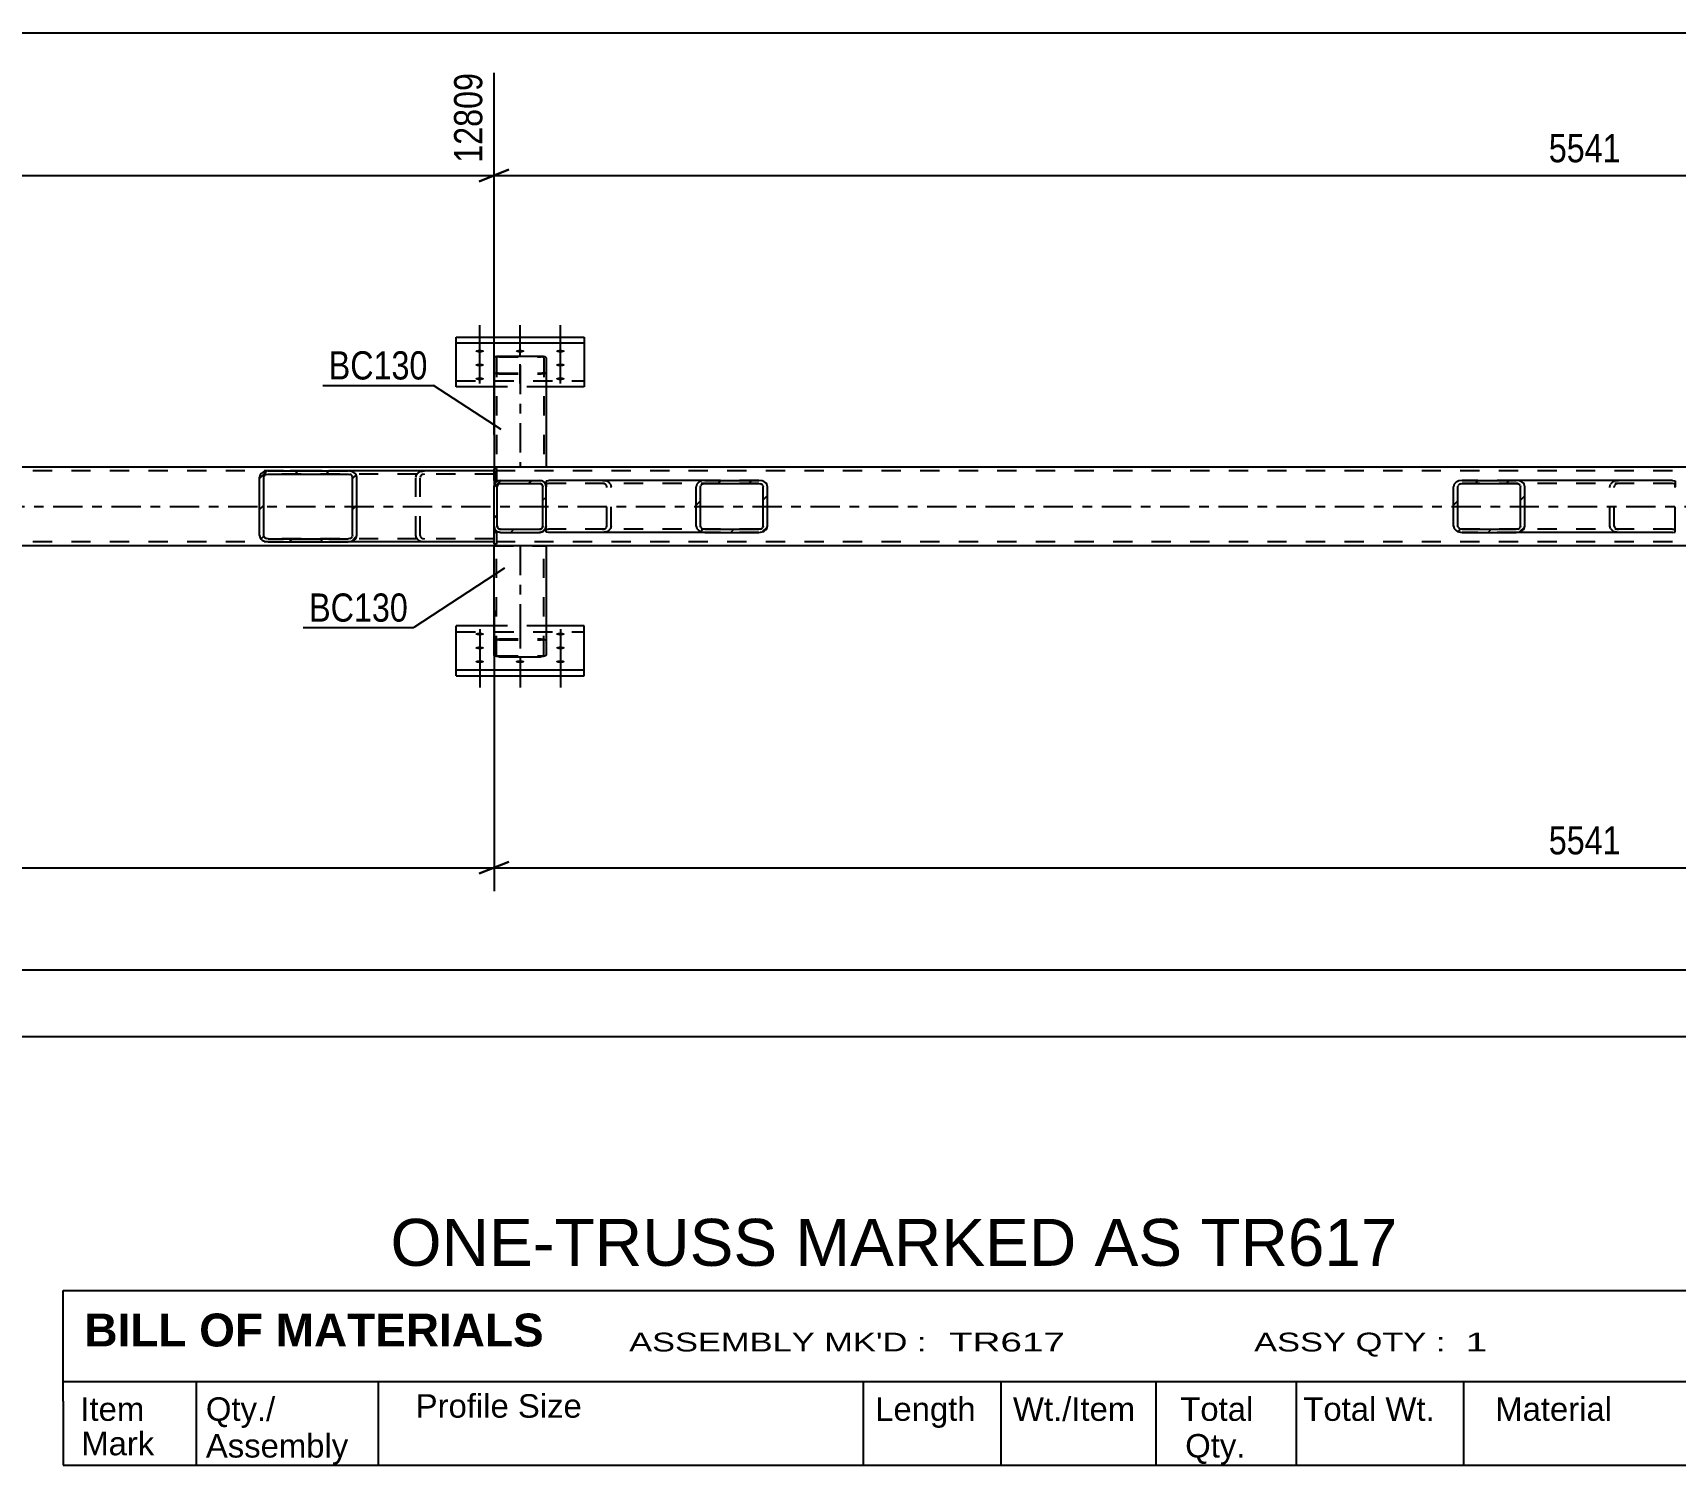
# Model space of a CAD drawing. Header units: millimetres. Extents: x -93 to 748, y -457 to 137.
# Drawn here: x 408.1 to 574.9, y -332 to -186.5 of the extents above; entities that cross this region are included whole.
import ezdxf

# ---------------------------------------------------------------- set-up
doc = ezdxf.new("R2010")
doc.units = ezdxf.units.MM
doc.linetypes.add('DXK_LINE_DOT2', pattern=[3.9198, 1.9599, -1.9599])
doc.linetypes.add('DXK_LINE_DOT3', pattern=[5.9187, 2.979, -0.9799, 0.9799, -0.9799])
doc.styles.add('Arial', font='ARIAL.TTF', dxfattribs={"height": 0.2})
doc.styles.add('Arial Bold', font='ARIALBD.TTF', dxfattribs={"height": 0.2})
doc.styles.add('Arial Narrow', font='ARIALN.TTF', dxfattribs={"height": 0.2})

# ---------------------------------------------------------------- blocks, each defined once
blk = doc.blocks.new('Unknown-761532223-32020')
at = {"color": 7, "linetype": 'Continuous'}
for p, q in [((411.16, -314.28), (583.16, -314.28)), ((411.16, -325.53), (411.16, -314.28)), ((411.16, -323.53), (583.16, -323.53)), ((424.66, -323.53), (424.66, -332.03)), ((443.16, -323.53), (443.16, -332.03)), ((492.44, -323.53), (492.44, -332.03)), ((506.44, -323.53), (506.44, -332.03)), ((522.16, -323.53), (522.16, -332.03)), ((536.44, -323.53), (536.44, -332.03)), ((553.44, -323.53), (553.44, -332.03)), ((411.16, -325.53), (411.16, -330.53)), ((411.16, -330.53), (411.16, -332.03)), ((411.16, -332.03), (583.16, -332.03))]:
    blk.add_line(p, q, dxfattribs=at)
at = {"color": 7}
for s, height, style, p in [('BILL OF MATERIALS', 3.3405, 'Arial Bold', (413.32, -319.97)), ('Profile Size', 2.3877, 'Arial', (446.98, -327.21)), ('Mark', 2.388, 'Arial', (413, -331.03))]:
    blk.add_text(s, height=height, dxfattribs=dict(at, style=style)).set_placement(p)
at = {"color": 7, "linetype": 'Continuous', "style": 'Arial Narrow'}
for s, height, width, p in [("ASSEMBLY MK'D :", 1.9089, 1.6, (468.66, -320.48)), ('TR617', 1.909, 1.794707, (501.16, -320.48)), ('ASSY QTY :', 1.909, 1.6, (532.16, -320.48)), ('1', 1.91, 1.794707, (553.66, -320.48))]:
    blk.add_text(s, height=height, dxfattribs=dict(at, width=width)).set_placement(p)
at = {"color": 7, "linetype": 'Continuous', "style": 'Arial'}
for s, p in [('Item', (412.91, -327.53)), ('Qty./', (425.66, -327.53)), ('Length', (493.66, -327.53)), ('Wt./Item', (507.66, -327.53)), ('Total', (524.66, -327.53)), ('Total Wt.', (537.16, -327.53)), ('Material', (556.66, -327.53)), ('Assembly', (425.66, -331.26)), ('Qty.', (525.16, -331.26))]:
    blk.add_text(s, height=2.388, dxfattribs=at).set_placement(p)
blk = doc.blocks.new('Unknown-761532223-32021')
at = {"color": 2, "linetype": 'Continuous'}
blk.add_line((437.16, -314.28), (554.66, -314.28), dxfattribs=at)
at = {"color": 7, "style": 'Arial'}
blk.add_text('ONE-TRUSS MARKED AS TR617', height=4.7754, dxfattribs=at).set_placement((444.42, -311.78))
blk = doc.blocks.new('Part-761532223-5512 - 5498')
at = {"color": 7, "linetype": 'DXK_LINE_DOT2'}
for p, q in [((676.58, -231.01), (-57.42, -231.01)), ((676.58, -238.21), (-57.42, -238.21))]:
    blk.add_line(p, q, dxfattribs=at)
at = {"color": 2, "linetype": 'Continuous'}
for p, q in [((671.78, -230.61), (-52.62, -230.61)), ((671.78, -238.61), (-52.62, -238.61))]:
    blk.add_line(p, q, dxfattribs=at)
at = {"color": 7, "linetype": 'DXK_LINE_DOT3'}
blk.add_line((-57.42, -234.61), (676.58, -234.61), dxfattribs=at)
blk = doc.blocks.new('Part-761532223-5679 - 5498')
at = {"color": 2, "linetype": 'Continuous'}
for p, q in [((454.94, -219.5), (454.97, -219.43)), ((454.94, -219.5), (454.94, -230.61)), ((454.97, -219.43), (455.08, -219.38)), ((455.08, -219.38), (455.23, -219.35)), ((455.23, -219.35), (455.42, -219.33)), ((455.42, -219.33), (459.74, -219.33)), ((459.74, -219.33), (459.92, -219.35)), ((459.92, -219.35), (460.08, -219.38)), ((460.08, -219.38), (460.18, -219.43)), ((460.18, -219.43), (460.22, -219.5)), ((460.22, -219.5), (460.22, -230.61))]:
    blk.add_line(p, q, dxfattribs=at)
at = {"color": 7, "linetype": 'DXK_LINE_DOT2'}
for p, q in [((455.2, -219.47), (455.18, -219.5)), ((455.18, -219.5), (455.18, -230.61)), ((455.25, -219.44), (455.2, -219.47)), ((455.33, -219.42), (455.25, -219.44)), ((455.42, -219.42), (455.33, -219.42)), ((455.42, -219.42), (459.74, -219.42)), ((459.83, -219.42), (459.74, -219.42)), ((459.91, -219.44), (459.83, -219.42)), ((459.96, -219.47), (459.91, -219.44)), ((459.98, -219.5), (459.96, -219.47)), ((459.98, -219.5), (459.98, -230.61)), ((454.97, -221.04), (454.94, -220.97)), ((455.08, -221.09), (454.97, -221.04)), ((455.23, -221.13), (455.08, -221.09)), ((455.18, -220.97), (455.2, -221.01)), ((455.2, -221.01), (455.25, -221.03)), ((455.42, -221.14), (455.23, -221.13)), ((455.25, -221.03), (455.33, -221.05)), ((455.33, -221.05), (455.42, -221.06)), ((455.42, -221.06), (459.74, -221.06)), ((455.42, -221.14), (459.74, -221.14)), ((459.74, -221.06), (459.83, -221.05)), ((459.92, -221.13), (459.74, -221.14)), ((459.83, -221.05), (459.91, -221.03)), ((459.91, -221.03), (459.92, -221.03)), ((459.92, -221.03), (459.96, -221.01)), ((460.08, -221.09), (459.92, -221.13)), ((459.96, -221.01), (459.98, -220.97)), ((460.18, -221.04), (460.08, -221.09)), ((460.22, -220.97), (460.18, -221.04)), ((460.22, -230.61), (454.94, -230.61))]:
    blk.add_line(p, q, dxfattribs=at)
at = {"color": 7, "linetype": 'DXK_LINE_DOT3'}
blk.add_line((457.58, -220.24), (457.58, -230.61), dxfattribs=at)
blk = doc.blocks.new('Part-761532223-5701 - 5498')
at = {"linetype": 'Continuous'}
h = blk.add_hatch(dxfattribs=at)
h.set_pattern_fill('', scale=0.7, style=0, pattern_type=0)
h.set_pattern_definition([(45, (459.8227, -237.201), (-1.57154, 1.57154), [])])
h.paths.add_polyline_path([(459.58, -237.25), (459.82, -237.2), (460.03, -237.06), (460.17, -236.85), (460.22, -236.61), (460.22, -232.61), (460.17, -232.36), (460.03, -232.16), (459.82, -232.02), (459.58, -231.97), (455.58, -231.97), (455.33, -232.02), (455.13, -232.16), (454.99, -232.36), (454.94, -232.61), (454.94, -236.61), (454.99, -236.85), (455.13, -237.06), (455.33, -237.2), (455.58, -237.25)])
h.paths.add_polyline_path([(455.46, -236.91), (455.35, -236.84), (455.28, -236.73), (455.26, -236.61), (455.26, -232.61), (455.28, -232.49), (455.35, -232.38), (455.46, -232.31), (455.58, -232.29), (459.58, -232.29), (459.7, -232.31), (459.8, -232.38), (459.87, -232.49), (459.9, -232.61), (459.9, -236.61), (459.87, -236.73), (459.8, -236.84), (459.7, -236.91), (459.58, -236.93), (455.58, -236.93)])
at = {"color": 7, "linetype": 'DXK_LINE_DOT2'}
for p, q in [((454.94, -232.61), (454.99, -232.36)), ((454.94, -236.61), (454.94, -232.61)), ((455.28, -232.49), (455.26, -232.61)), ((455.26, -236.61), (455.26, -232.61)), ((455.33, -232.02), (455.58, -231.97)), ((455.58, -232.29), (455.46, -232.31)), ((455.58, -231.97), (459.58, -231.97)), ((455.58, -232.29), (459.58, -232.29)), ((459.58, -231.97), (459.82, -232.02)), ((459.7, -232.31), (459.58, -232.29)), ((459.9, -232.61), (459.87, -232.49)), ((459.9, -236.61), (459.9, -232.61)), ((460.17, -232.36), (460.22, -232.61)), ((460.22, -236.61), (460.22, -232.61)), ((454.99, -236.85), (454.94, -236.61)), ((455.26, -236.61), (455.28, -236.73)), ((455.46, -236.91), (455.58, -236.93)), ((455.58, -236.93), (459.58, -236.93)), ((459.58, -236.93), (459.7, -236.91)), ((459.87, -236.73), (459.9, -236.61)), ((460.22, -236.61), (460.17, -236.85)), ((455.58, -237.25), (455.33, -237.2)), ((455.58, -237.25), (459.58, -237.25)), ((459.82, -237.2), (459.58, -237.25))]:
    blk.add_line(p, q, dxfattribs=at)
at = {"color": 2, "linetype": 'Continuous'}
for p, q in [((454.99, -232.36), (454.94, -232.61)), ((454.94, -236.61), (454.94, -232.61)), ((455.26, -232.61), (455.28, -232.49)), ((455.26, -236.61), (455.26, -232.61)), ((455.58, -231.97), (455.33, -232.02)), ((455.46, -232.31), (455.58, -232.29)), ((455.58, -231.97), (459.58, -231.97)), ((455.58, -232.29), (459.58, -232.29)), ((459.82, -232.02), (459.58, -231.97)), ((459.58, -232.29), (459.7, -232.31)), ((459.87, -232.49), (459.9, -232.61)), ((459.9, -236.61), (459.9, -232.61)), ((460.22, -232.61), (460.17, -232.36)), ((460.22, -236.61), (460.22, -232.61)), ((454.94, -236.61), (454.99, -236.85)), ((455.28, -236.73), (455.26, -236.61)), ((455.58, -236.93), (455.46, -236.91)), ((455.58, -236.93), (459.58, -236.93)), ((459.7, -236.91), (459.58, -236.93)), ((459.9, -236.61), (459.87, -236.73)), ((460.17, -236.85), (460.22, -236.61)), ((455.33, -237.2), (455.58, -237.25)), ((455.58, -237.25), (459.58, -237.25)), ((459.58, -237.25), (459.82, -237.2))]:
    blk.add_line(p, q, dxfattribs=at)
at = {"color": 7, "linetype": 'DXK_LINE_DOT2'}
for centre, radius, start, end in [((455.58, -232.61), 0.64, 112.5, 157.5), ((455.58, -232.61), 0.32, 112.5, 157.5), ((459.58, -232.61), 0.32, 22.5, 67.5), ((459.58, -232.61), 0.64, 22.5, 67.5), ((455.58, -236.61), 0.64, 202.5, 247.5), ((455.58, -236.61), 0.32, 202.5, 247.5), ((459.58, -236.61), 0.32, 292.5, 337.5), ((459.58, -236.61), 0.64, 292.5, 337.5)]:
    blk.add_arc(centre, radius, start, end, dxfattribs=at)
at = {"color": 2, "linetype": 'Continuous'}
for centre, radius, start, end in [((455.58, -232.61), 0.64, 112.5, 157.5), ((455.58, -232.61), 0.32, 112.5, 157.5), ((459.58, -232.61), 0.32, 22.5, 67.5), ((459.58, -232.61), 0.64, 22.5, 67.5), ((455.58, -236.61), 0.64, 202.5, 247.5), ((455.58, -236.61), 0.32, 202.5, 247.5), ((459.58, -236.61), 0.32, 292.5, 337.5), ((459.58, -236.61), 0.64, 292.5, 337.5)]:
    blk.add_arc(centre, radius, start, end, dxfattribs=at)
blk = doc.blocks.new('Part-761532223-5637 - 5498')
at = {"color": 2, "linetype": 'Continuous'}
for p, q in [((451.08, -222.46), (451.08, -217.41)), ((451.08, -217.41), (464.08, -217.41)), ((464.08, -218.01), (451.08, -218.01)), ((464.08, -217.41), (464.08, -222.46)), ((454.94, -222.46), (451.08, -222.46)), ((464.08, -222.46), (460.22, -222.46))]:
    blk.add_line(p, q, dxfattribs=at)
at = {"color": 7, "linetype": 'DXK_LINE_DOT2'}
for p, q in [((451.08, -221.86), (464.08, -221.86)), ((454.97, -222.46), (454.94, -222.46)), ((460.22, -222.46), (454.97, -222.46))]:
    blk.add_line(p, q, dxfattribs=at)
blk = doc.blocks.new('Part-761532223-5642 - 5498')
at = {"color": 2, "linetype": 'Continuous'}
for p, q in [((451.08, -251.81), (451.08, -246.76)), ((454.94, -246.76), (451.08, -246.76)), ((464.08, -246.76), (460.22, -246.76)), ((464.08, -251.81), (464.08, -246.76)), ((451.08, -251.21), (464.08, -251.21)), ((451.08, -251.81), (464.08, -251.81))]:
    blk.add_line(p, q, dxfattribs=at)
at = {"color": 7, "linetype": 'DXK_LINE_DOT2'}
for p, q in [((460.22, -246.76), (454.94, -246.76)), ((451.08, -247.36), (464.08, -247.36))]:
    blk.add_line(p, q, dxfattribs=at)
blk = doc.blocks.new('Part-761532223-5684 - 5498')
at = {"linetype": 'Continuous'}
h = blk.add_hatch(dxfattribs=at)
h.set_pattern_fill('', scale=0.7, style=0, pattern_type=0)
h.set_pattern_definition([(45, (559.1313, -237.201), (-1.57154, 1.57154), [])])
h.paths.add_polyline_path([(558.8, -237.25), (559.13, -237.2), (559.42, -237.06), (559.61, -236.85), (559.67, -236.61), (559.67, -232.61), (559.61, -232.36), (559.42, -232.16), (559.13, -232.02), (558.8, -231.97), (553.3, -231.97), (552.97, -232.02), (552.68, -232.16), (552.49, -232.36), (552.43, -232.61), (552.43, -236.61), (552.49, -236.85), (552.68, -237.06), (552.97, -237.2), (553.3, -237.25)])
h.paths.add_polyline_path([(553.14, -236.91), (552.99, -236.84), (552.9, -236.73), (552.86, -236.61), (552.86, -232.61), (552.9, -232.49), (552.99, -232.38), (553.14, -232.31), (553.3, -232.29), (558.8, -232.29), (558.96, -232.31), (559.11, -232.38), (559.2, -232.49), (559.23, -232.61), (559.23, -236.61), (559.2, -236.73), (559.11, -236.84), (558.96, -236.91), (558.8, -236.93), (553.3, -236.93)])
at = {"color": 2, "linetype": 'Continuous'}
for p, q in [((552.49, -232.36), (552.43, -232.61)), ((552.43, -236.61), (552.43, -232.61)), ((552.86, -232.61), (552.9, -232.49)), ((552.86, -236.61), (552.86, -232.61)), ((553.3, -231.97), (552.97, -232.02)), ((553.14, -232.31), (553.3, -232.29)), ((553.3, -231.97), (558.8, -231.97)), ((553.3, -232.29), (558.8, -232.29)), ((574.68, -231.97), (558.8, -231.97)), ((559.13, -232.02), (558.8, -231.97)), ((558.8, -232.29), (558.96, -232.31)), ((559.2, -232.49), (559.23, -232.61)), ((559.23, -236.61), (559.23, -232.61)), ((559.67, -232.61), (559.61, -232.36)), ((559.67, -236.61), (559.67, -232.61)), ((574.68, -231.97), (574.94, -232.01)), ((574.94, -232.01), (574.94, -232.02)), ((574.94, -232.02), (574.94, -232.16)), ((574.94, -232.16), (574.94, -232.61)), ((552.43, -236.61), (552.49, -236.85)), ((552.9, -236.73), (552.86, -236.61)), ((553.3, -236.93), (553.14, -236.91)), ((553.3, -236.93), (558.8, -236.93)), ((558.96, -236.91), (558.8, -236.93)), ((559.23, -236.61), (559.2, -236.73)), ((559.61, -236.85), (559.67, -236.61)), ((574.94, -237.21), (574.94, -236.61)), ((552.97, -237.2), (553.3, -237.25)), ((553.3, -237.25), (558.8, -237.25)), ((558.8, -237.25), (559.13, -237.2)), ((574.68, -237.25), (558.8, -237.25)), ((574.68, -237.25), (574.94, -237.21))]:
    blk.add_line(p, q, dxfattribs=at)
at = {"color": 7, "linetype": 'DXK_LINE_DOT2'}
for p, q in [((558.8, -231.97), (553.3, -231.97)), ((574.68, -232.29), (553.3, -232.29)), ((568.31, -232.61), (568.38, -232.36)), ((568.31, -236.61), (568.31, -232.61)), ((568.78, -232.49), (568.75, -232.61)), ((568.75, -236.61), (568.75, -232.61)), ((568.85, -232.02), (569.19, -231.97)), ((569.19, -232.29), (569.02, -232.31)), ((574.85, -232.31), (574.68, -232.29)), ((574.94, -232.36), (574.85, -232.31)), ((574.94, -232.01), (574.94, -232.01)), ((574.94, -232.16), (574.94, -232.36)), ((574.94, -236.61), (574.94, -232.36)), ((574.68, -236.93), (553.3, -236.93)), ((568.38, -236.85), (568.31, -236.61)), ((568.75, -236.61), (568.78, -236.73)), ((569.02, -236.91), (569.19, -236.93)), ((574.68, -236.93), (574.85, -236.91)), ((574.85, -236.91), (574.94, -236.86)), ((558.8, -237.25), (553.3, -237.25)), ((569.19, -237.25), (568.85, -237.2))]:
    blk.add_line(p, q, dxfattribs=at)
at = {"color": 2, "linetype": 'Continuous'}
for centre, radius, start, end in [((553.17, -232.79), 0.802, 104.5547, 147.5895), ((553.24, -232.7), 0.401, 104.5547, 147.5895), ((558.86, -232.7), 0.401, 32.4105, 75.4453), ((558.93, -232.79), 0.802, 32.4105, 75.4453), ((553.17, -236.42), 0.802, 212.4105, 255.4453), ((553.24, -236.52), 0.401, 212.4105, 255.4453), ((558.86, -236.52), 0.401, 284.5547, 327.5895), ((558.93, -236.42), 0.802, 284.5547, 327.5895)]:
    blk.add_arc(centre, radius, start, end, dxfattribs=at)
at = {"color": 7, "linetype": 'DXK_LINE_DOT2'}
for centre, radius, start, end in [((569.06, -232.79), 0.802, 104.5547, 147.5895), ((569.12, -232.7), 0.401, 104.5547, 147.5895), ((569.06, -236.42), 0.802, 212.4105, 255.4453), ((569.12, -236.52), 0.401, 212.4105, 255.4453)]:
    blk.add_arc(centre, radius, start, end, dxfattribs=at)
blk = doc.blocks.new('Part-761532223-5685 - 5498')
at = {"linetype": 'Continuous'}
h = blk.add_hatch(dxfattribs=at)
h.set_pattern_fill('', scale=0.7, style=0, pattern_type=0)
h.set_pattern_definition([(45, (440.449, -238.161), (-1.57154, 1.57154), [])])
h.paths.add_polyline_path([(440.11, -238.21), (440.45, -238.16), (440.73, -238.02), (440.92, -237.81), (440.99, -237.57), (440.99, -231.65), (440.92, -231.4), (440.73, -231.2), (440.45, -231.06), (440.11, -231.01), (431.99, -231.01), (431.65, -231.06), (431.36, -231.2), (431.17, -231.4), (431.11, -231.65), (431.11, -237.57), (431.17, -237.81), (431.36, -238.02), (431.65, -238.16), (431.99, -238.21)])
h.paths.add_polyline_path([(431.82, -237.87), (431.68, -237.8), (431.58, -237.69), (431.55, -237.57), (431.55, -231.65), (431.58, -231.53), (431.68, -231.42), (431.82, -231.35), (431.99, -231.33), (440.11, -231.33), (440.28, -231.35), (440.42, -231.42), (440.52, -231.53), (440.55, -231.65), (440.55, -237.57), (440.52, -237.69), (440.42, -237.8), (440.28, -237.87), (440.11, -237.89), (431.99, -237.89)])
at = {"color": 2, "linetype": 'Continuous'}
for p, q in [((431.17, -231.4), (431.11, -231.65)), ((431.11, -237.57), (431.11, -231.65)), ((431.55, -231.65), (431.58, -231.53)), ((431.55, -237.57), (431.55, -231.65)), ((431.99, -231.01), (431.65, -231.06)), ((431.82, -231.35), (431.99, -231.33)), ((431.99, -231.01), (440.11, -231.01)), ((431.99, -231.33), (440.11, -231.33)), ((454.94, -231.01), (440.11, -231.01)), ((440.45, -231.06), (440.11, -231.01)), ((440.11, -231.33), (440.28, -231.35)), ((440.52, -231.53), (440.55, -231.65)), ((440.55, -237.57), (440.55, -231.65)), ((440.99, -231.65), (440.92, -231.4)), ((440.99, -237.57), (440.99, -231.65)), ((454.94, -231.97), (454.94, -232.61)), ((454.94, -237.25), (454.94, -236.61)), ((431.11, -237.57), (431.17, -237.81)), ((431.58, -237.69), (431.55, -237.57)), ((431.65, -238.16), (431.99, -238.21)), ((431.99, -237.89), (431.82, -237.87)), ((431.99, -237.89), (440.11, -237.89)), ((431.99, -238.21), (440.11, -238.21)), ((440.28, -237.87), (440.11, -237.89)), ((440.11, -238.21), (440.45, -238.16)), ((454.94, -238.21), (440.11, -238.21)), ((440.55, -237.57), (440.52, -237.69)), ((440.92, -237.81), (440.99, -237.57))]:
    blk.add_line(p, q, dxfattribs=at)
at = {"color": 7, "linetype": 'DXK_LINE_DOT2'}
for p, q in [((440.11, -231.01), (431.99, -231.01)), ((454.94, -231.33), (431.99, -231.33)), ((446.99, -231.65), (447.06, -231.4)), ((446.99, -237.57), (446.99, -231.65)), ((447.47, -231.53), (447.43, -231.65)), ((447.43, -237.57), (447.43, -231.65)), ((447.54, -231.06), (447.87, -231.01)), ((447.87, -231.33), (447.7, -231.35)), ((454.94, -231.01), (454.94, -231.33)), ((454.94, -231.2), (454.94, -231.97)), ((454.94, -236.61), (454.94, -232.61)), ((454.94, -237.89), (431.99, -237.89)), ((440.11, -238.21), (431.99, -238.21)), ((447.06, -237.81), (446.99, -237.57)), ((447.43, -237.57), (447.47, -237.69)), ((447.87, -238.21), (447.54, -238.16)), ((447.7, -237.87), (447.87, -237.89)), ((454.94, -238.21), (454.94, -237.25))]:
    blk.add_line(p, q, dxfattribs=at)
at = {"color": 2, "linetype": 'Continuous'}
for centre, radius, start, end in [((431.85, -231.83), 0.802, 104.5547, 147.5896), ((431.92, -231.74), 0.401, 104.5547, 147.5896), ((440.18, -231.74), 0.401, 32.4104, 75.4453), ((440.25, -231.83), 0.802, 32.4104, 75.4453), ((431.85, -237.38), 0.802, 212.4104, 255.4453), ((431.92, -237.48), 0.401, 212.4104, 255.4453), ((440.18, -237.48), 0.401, 284.5547, 327.5896), ((440.25, -237.38), 0.802, 284.5547, 327.5896)]:
    blk.add_arc(centre, radius, start, end, dxfattribs=at)
at = {"color": 7, "linetype": 'DXK_LINE_DOT2'}
for centre, radius, start, end in [((447.74, -231.83), 0.802, 104.5547, 147.5896), ((447.8, -231.74), 0.401, 104.5547, 147.5896), ((447.74, -237.38), 0.802, 212.4104, 255.4453), ((447.8, -237.48), 0.401, 212.4104, 255.4453)]:
    blk.add_arc(centre, radius, start, end, dxfattribs=at)
blk = doc.blocks.new('Part-761532223-5694 - 5498')
at = {"color": 2, "linetype": 'Continuous'}
for p, q in [((454.94, -249.72), (454.94, -238.61)), ((460.22, -238.61), (460.22, -249.72)), ((454.97, -249.78), (454.94, -249.72)), ((455.08, -249.84), (454.97, -249.78)), ((455.23, -249.87), (455.08, -249.84)), ((455.42, -249.89), (455.23, -249.87)), ((455.42, -249.89), (459.74, -249.89)), ((459.92, -249.87), (459.74, -249.89)), ((460.08, -249.84), (459.92, -249.87)), ((460.18, -249.78), (460.08, -249.84)), ((460.22, -249.72), (460.18, -249.78))]:
    blk.add_line(p, q, dxfattribs=at)
at = {"color": 7, "linetype": 'DXK_LINE_DOT2'}
for p, q in [((454.94, -238.61), (460.22, -238.61)), ((455.18, -249.72), (455.18, -238.61)), ((459.98, -249.72), (459.98, -238.61)), ((454.94, -248.24), (454.97, -248.18)), ((454.97, -248.18), (455.08, -248.13)), ((455.08, -248.13), (455.23, -248.09)), ((455.2, -248.21), (455.18, -248.24)), ((455.25, -248.19), (455.2, -248.21)), ((455.23, -248.09), (455.42, -248.08)), ((455.33, -248.17), (455.25, -248.19)), ((455.42, -248.16), (455.33, -248.17)), ((455.42, -248.08), (459.74, -248.08)), ((455.42, -248.16), (459.74, -248.16)), ((459.74, -248.08), (459.92, -248.09)), ((459.83, -248.17), (459.74, -248.16)), ((459.91, -248.19), (459.83, -248.17)), ((459.91, -248.19), (459.92, -248.19)), ((459.92, -248.09), (460.08, -248.13)), ((459.92, -248.19), (459.96, -248.21)), ((459.98, -248.24), (459.96, -248.21)), ((460.08, -248.13), (460.18, -248.18)), ((460.18, -248.18), (460.22, -248.24)), ((455.18, -249.72), (455.2, -249.75)), ((455.2, -249.75), (455.25, -249.78)), ((455.25, -249.78), (455.33, -249.8)), ((455.33, -249.8), (455.42, -249.8)), ((455.42, -249.8), (459.74, -249.8)), ((459.74, -249.8), (459.83, -249.8)), ((459.83, -249.8), (459.91, -249.78)), ((459.91, -249.78), (459.96, -249.75)), ((459.96, -249.75), (459.98, -249.72))]:
    blk.add_line(p, q, dxfattribs=at)
at = {"color": 7, "linetype": 'DXK_LINE_DOT3'}
blk.add_line((457.58, -238.61), (457.58, -248.98), dxfattribs=at)
blk = doc.blocks.new('Part-761532223-5708 - 5498')
at = {"linetype": 'Continuous'}
h = blk.add_hatch(dxfattribs=at)
h.set_pattern_fill('', scale=0.7, style=0, pattern_type=0)
h.set_pattern_definition([(45, (482.1878, -237.201), (-1.57154, 1.57154), [])])
h.paths.add_polyline_path([(481.85, -237.25), (482.19, -237.2), (482.47, -237.06), (482.66, -236.85), (482.73, -236.61), (482.73, -232.61), (482.66, -232.36), (482.47, -232.16), (482.19, -232.02), (481.85, -231.97), (476.36, -231.97), (476.02, -232.02), (475.74, -232.16), (475.55, -232.36), (475.48, -232.61), (475.48, -236.61), (475.55, -236.85), (475.74, -237.06), (476.02, -237.2), (476.36, -237.25)])
h.paths.add_polyline_path([(476.19, -236.91), (476.05, -236.84), (475.95, -236.73), (475.92, -236.61), (475.92, -232.61), (475.95, -232.49), (476.05, -232.38), (476.19, -232.31), (476.36, -232.29), (481.85, -232.29), (482.02, -232.31), (482.16, -232.38), (482.26, -232.49), (482.29, -232.61), (482.29, -236.61), (482.26, -236.73), (482.16, -236.84), (482.02, -236.91), (481.85, -236.93), (476.36, -236.93)])
at = {"color": 2, "linetype": 'Continuous'}
for p, q in [((460.22, -232.01), (460.47, -231.97)), ((460.22, -232.01), (460.22, -232.61)), ((476.36, -231.97), (460.47, -231.97)), ((475.55, -232.36), (475.48, -232.61)), ((475.48, -236.61), (475.48, -232.61)), ((475.92, -232.61), (475.95, -232.49)), ((475.92, -236.61), (475.92, -232.61)), ((476.36, -231.97), (476.02, -232.02)), ((476.19, -232.31), (476.36, -232.29)), ((476.36, -231.97), (481.85, -231.97)), ((476.36, -232.29), (481.85, -232.29)), ((482.19, -232.02), (481.85, -231.97)), ((481.85, -232.29), (482.02, -232.31)), ((482.26, -232.49), (482.29, -232.61)), ((482.29, -236.61), (482.29, -232.61)), ((482.73, -232.61), (482.66, -232.36)), ((482.73, -236.61), (482.73, -232.61)), ((460.22, -237.2), (460.22, -236.61)), ((475.48, -236.61), (475.55, -236.85)), ((475.95, -236.73), (475.92, -236.61)), ((476.36, -236.93), (476.19, -236.91)), ((476.36, -236.93), (481.85, -236.93)), ((482.02, -236.91), (481.85, -236.93)), ((482.29, -236.61), (482.26, -236.73)), ((482.66, -236.85), (482.73, -236.61)), ((460.22, -237.21), (460.22, -237.2)), ((460.47, -237.25), (460.22, -237.21)), ((476.36, -237.25), (460.47, -237.25)), ((476.02, -237.2), (476.36, -237.25)), ((476.36, -237.25), (481.85, -237.25)), ((481.85, -237.25), (482.19, -237.2))]:
    blk.add_line(p, q, dxfattribs=at)
at = {"color": 7, "linetype": 'DXK_LINE_DOT2'}
for p, q in [((460.22, -232.01), (460.22, -232.36)), ((460.31, -232.31), (460.22, -232.36)), ((460.22, -237.06), (460.22, -232.61)), ((460.47, -232.29), (460.31, -232.31)), ((481.85, -232.29), (460.47, -232.29)), ((465.97, -231.97), (466.3, -232.02)), ((466.13, -232.31), (465.97, -232.29)), ((466.41, -232.61), (466.37, -232.49)), ((466.41, -236.61), (466.41, -232.61)), ((466.78, -232.36), (466.84, -232.61)), ((466.84, -236.61), (466.84, -232.61)), ((481.85, -231.97), (476.36, -231.97)), ((460.22, -236.86), (460.31, -236.91)), ((460.31, -236.91), (460.47, -236.93)), ((481.85, -236.93), (460.47, -236.93)), ((465.97, -236.93), (466.13, -236.91)), ((466.37, -236.73), (466.41, -236.61)), ((466.84, -236.61), (466.78, -236.85)), ((466.3, -237.2), (465.97, -237.25)), ((481.85, -237.25), (476.36, -237.25))]:
    blk.add_line(p, q, dxfattribs=at)
for centre, radius, start, end in [((466.03, -232.7), 0.401, 32.4105, 75.4453), ((466.1, -232.79), 0.802, 32.4105, 75.4453), ((466.03, -236.52), 0.401, 284.5547, 327.5895), ((466.1, -236.42), 0.802, 284.5547, 327.5895)]:
    blk.add_arc(centre, radius, start, end, dxfattribs=at)
at = {"color": 2, "linetype": 'Continuous'}
for centre, radius, start, end in [((476.23, -232.79), 0.802, 104.5547, 147.5895), ((476.29, -232.7), 0.401, 104.5547, 147.5895), ((481.92, -232.7), 0.401, 32.4105, 75.4453), ((481.99, -232.79), 0.802, 32.4105, 75.4453), ((476.23, -236.42), 0.802, 212.4105, 255.4453), ((476.29, -236.52), 0.401, 212.4105, 255.4453), ((481.92, -236.52), 0.401, 284.5547, 327.5895), ((481.99, -236.42), 0.802, 284.5547, 327.5895)]:
    blk.add_arc(centre, radius, start, end, dxfattribs=at)
blk = doc.blocks.new('Bolt-761532223-5718 - 5498')
at = {"linetype": 'Continuous'}
for points in [[(453.48, -218.68), (453.57, -218.69), (453.66, -218.7), (453.74, -218.71), (453.8, -218.73), (453.86, -218.76), (453.9, -218.79), (453.92, -218.82), (453.92, -218.85), (453.9, -218.88), (453.86, -218.91), (453.8, -218.93), (453.74, -218.96), (453.66, -218.97), (453.57, -218.98), (453.48, -218.98), (453.39, -218.98), (453.3, -218.97), (453.22, -218.96), (453.15, -218.93), (453.1, -218.91), (453.06, -218.88), (453.04, -218.85), (453.04, -218.82), (453.06, -218.79), (453.1, -218.76), (453.15, -218.73), (453.22, -218.71), (453.3, -218.7), (453.39, -218.69)], [(453.48, -220.09), (453.57, -220.09), (453.66, -220.1), (453.74, -220.11), (453.8, -220.14), (453.86, -220.16), (453.9, -220.19), (453.92, -220.22), (453.92, -220.25), (453.9, -220.28), (453.86, -220.31), (453.8, -220.34), (453.74, -220.36), (453.66, -220.37), (453.57, -220.38), (453.48, -220.39), (453.39, -220.38), (453.3, -220.37), (453.22, -220.36), (453.15, -220.34), (453.1, -220.31), (453.06, -220.28), (453.04, -220.25), (453.04, -220.22), (453.06, -220.19), (453.1, -220.16), (453.15, -220.14), (453.22, -220.11), (453.3, -220.1), (453.39, -220.09)], [(457.58, -218.68), (457.67, -218.69), (457.76, -218.7), (457.84, -218.71), (457.9, -218.73), (457.96, -218.76), (458, -218.79), (458.02, -218.82), (458.02, -218.85), (458, -218.88), (457.96, -218.91), (457.9, -218.93), (457.84, -218.96), (457.76, -218.97), (457.67, -218.98), (457.58, -218.98), (457.49, -218.98), (457.4, -218.97), (457.32, -218.96), (457.25, -218.93), (457.2, -218.91), (457.16, -218.88), (457.14, -218.85), (457.14, -218.82), (457.16, -218.79), (457.2, -218.76), (457.25, -218.73), (457.32, -218.71), (457.4, -218.7), (457.49, -218.69)], [(461.68, -218.68), (461.77, -218.69), (461.86, -218.7), (461.94, -218.71), (462, -218.73), (462.06, -218.76), (462.1, -218.79), (462.12, -218.82), (462.12, -218.85), (462.1, -218.88), (462.06, -218.91), (462, -218.93), (461.94, -218.96), (461.86, -218.97), (461.77, -218.98), (461.68, -218.98), (461.59, -218.98), (461.5, -218.97), (461.42, -218.96), (461.35, -218.93), (461.3, -218.91), (461.26, -218.88), (461.24, -218.85), (461.24, -218.82), (461.26, -218.79), (461.3, -218.76), (461.35, -218.73), (461.42, -218.71), (461.5, -218.7), (461.59, -218.69)], [(461.68, -220.09), (461.77, -220.09), (461.86, -220.1), (461.94, -220.11), (462, -220.14), (462.06, -220.16), (462.1, -220.19), (462.12, -220.22), (462.12, -220.25), (462.1, -220.28), (462.06, -220.31), (462, -220.34), (461.94, -220.36), (461.86, -220.37), (461.77, -220.38), (461.68, -220.39), (461.59, -220.38), (461.5, -220.37), (461.42, -220.36), (461.35, -220.34), (461.3, -220.31), (461.26, -220.28), (461.24, -220.25), (461.24, -220.22), (461.26, -220.19), (461.3, -220.16), (461.35, -220.14), (461.42, -220.11), (461.5, -220.1), (461.59, -220.09)], [(453.48, -221.49), (453.57, -221.49), (453.66, -221.5), (453.74, -221.52), (453.8, -221.54), (453.86, -221.56), (453.9, -221.59), (453.92, -221.62), (453.92, -221.65), (453.9, -221.69), (453.86, -221.71), (453.8, -221.74), (453.74, -221.76), (453.66, -221.78), (453.57, -221.79), (453.48, -221.79), (453.39, -221.79), (453.3, -221.78), (453.22, -221.76), (453.15, -221.74), (453.1, -221.71), (453.06, -221.69), (453.04, -221.65), (453.04, -221.62), (453.06, -221.59), (453.1, -221.56), (453.15, -221.54), (453.22, -221.52), (453.3, -221.5), (453.39, -221.49)], [(461.68, -221.49), (461.77, -221.49), (461.86, -221.5), (461.94, -221.52), (462, -221.54), (462.06, -221.56), (462.1, -221.59), (462.12, -221.62), (462.12, -221.65), (462.1, -221.69), (462.06, -221.71), (462, -221.74), (461.94, -221.76), (461.86, -221.78), (461.77, -221.79), (461.68, -221.79), (461.59, -221.79), (461.5, -221.78), (461.42, -221.76), (461.35, -221.74), (461.3, -221.71), (461.26, -221.69), (461.24, -221.65), (461.24, -221.62), (461.26, -221.59), (461.3, -221.56), (461.35, -221.54), (461.42, -221.52), (461.5, -221.5), (461.59, -221.49)]]:
    blk.add_hatch(color=1, dxfattribs=at).paths.add_polyline_path(points)
at = {"color": 1, "linetype": 'Continuous'}
for p, q in [((453.48, -219.32), (453.48, -216.2)), ((457.58, -219.32), (457.58, -216.2)), ((461.68, -219.32), (461.68, -216.2)), ((453.48, -220.72), (453.48, -217.61)), ((461.68, -220.72), (461.68, -217.61)), ((453.48, -222.13), (453.48, -219.01)), ((461.68, -222.13), (461.68, -219.01))]:
    blk.add_line(p, q, dxfattribs=at)
at = {"color": 1, "linetype": 'DXK_LINE_DOT2'}
blk.add_line((457.58, -222.13), (457.58, -219.01), dxfattribs=at)
blk = doc.blocks.new('Bolt-761532223-5723 - 5498')
at = {"linetype": 'Continuous'}
for points in [[(453.48, -247.73), (453.39, -247.73), (453.3, -247.72), (453.22, -247.7), (453.15, -247.68), (453.1, -247.66), (453.06, -247.63), (453.04, -247.6), (453.04, -247.57), (453.06, -247.53), (453.1, -247.51), (453.15, -247.48), (453.22, -247.46), (453.3, -247.44), (453.39, -247.43), (453.48, -247.43), (453.57, -247.43), (453.66, -247.44), (453.74, -247.46), (453.8, -247.48), (453.86, -247.51), (453.9, -247.53), (453.92, -247.57), (453.92, -247.6), (453.9, -247.63), (453.86, -247.66), (453.8, -247.68), (453.74, -247.7), (453.66, -247.72), (453.57, -247.73)], [(461.68, -247.73), (461.59, -247.73), (461.5, -247.72), (461.42, -247.7), (461.35, -247.68), (461.3, -247.66), (461.26, -247.63), (461.24, -247.6), (461.24, -247.57), (461.26, -247.53), (461.3, -247.51), (461.35, -247.48), (461.42, -247.46), (461.5, -247.44), (461.59, -247.43), (461.68, -247.43), (461.77, -247.43), (461.86, -247.44), (461.94, -247.46), (462, -247.48), (462.06, -247.51), (462.1, -247.53), (462.12, -247.57), (462.12, -247.6), (462.1, -247.63), (462.06, -247.66), (462, -247.68), (461.94, -247.7), (461.86, -247.72), (461.77, -247.73)], [(453.48, -249.13), (453.39, -249.13), (453.3, -249.12), (453.22, -249.11), (453.15, -249.08), (453.1, -249.06), (453.06, -249.03), (453.04, -249), (453.04, -248.97), (453.06, -248.94), (453.1, -248.91), (453.15, -248.88), (453.22, -248.86), (453.3, -248.85), (453.39, -248.84), (453.48, -248.83), (453.57, -248.84), (453.66, -248.85), (453.74, -248.86), (453.8, -248.88), (453.86, -248.91), (453.9, -248.94), (453.92, -248.97), (453.92, -249), (453.9, -249.03), (453.86, -249.06), (453.8, -249.08), (453.74, -249.11), (453.66, -249.12), (453.57, -249.13)], [(453.48, -250.54), (453.39, -250.53), (453.3, -250.52), (453.22, -250.51), (453.15, -250.49), (453.1, -250.46), (453.06, -250.43), (453.04, -250.4), (453.04, -250.37), (453.06, -250.34), (453.1, -250.31), (453.15, -250.28), (453.22, -250.26), (453.3, -250.25), (453.39, -250.24), (453.48, -250.24), (453.57, -250.24), (453.66, -250.25), (453.74, -250.26), (453.8, -250.28), (453.86, -250.31), (453.9, -250.34), (453.92, -250.37), (453.92, -250.4), (453.9, -250.43), (453.86, -250.46), (453.8, -250.49), (453.74, -250.51), (453.66, -250.52), (453.57, -250.53)], [(457.58, -250.54), (457.49, -250.53), (457.4, -250.52), (457.32, -250.51), (457.25, -250.49), (457.2, -250.46), (457.16, -250.43), (457.14, -250.4), (457.14, -250.37), (457.16, -250.34), (457.2, -250.31), (457.25, -250.28), (457.32, -250.26), (457.4, -250.25), (457.49, -250.24), (457.58, -250.24), (457.67, -250.24), (457.76, -250.25), (457.84, -250.26), (457.9, -250.28), (457.96, -250.31), (458, -250.34), (458.02, -250.37), (458.02, -250.4), (458, -250.43), (457.96, -250.46), (457.9, -250.49), (457.84, -250.51), (457.76, -250.52), (457.67, -250.53)], [(461.68, -249.13), (461.59, -249.13), (461.5, -249.12), (461.42, -249.11), (461.35, -249.08), (461.3, -249.06), (461.26, -249.03), (461.24, -249), (461.24, -248.97), (461.26, -248.94), (461.3, -248.91), (461.35, -248.88), (461.42, -248.86), (461.5, -248.85), (461.59, -248.84), (461.68, -248.83), (461.77, -248.84), (461.86, -248.85), (461.94, -248.86), (462, -248.88), (462.06, -248.91), (462.1, -248.94), (462.12, -248.97), (462.12, -249), (462.1, -249.03), (462.06, -249.06), (462, -249.08), (461.94, -249.11), (461.86, -249.12), (461.77, -249.13)], [(461.68, -250.54), (461.59, -250.53), (461.5, -250.52), (461.42, -250.51), (461.35, -250.49), (461.3, -250.46), (461.26, -250.43), (461.24, -250.4), (461.24, -250.37), (461.26, -250.34), (461.3, -250.31), (461.35, -250.28), (461.42, -250.26), (461.5, -250.25), (461.59, -250.24), (461.68, -250.24), (461.77, -250.24), (461.86, -250.25), (461.94, -250.26), (462, -250.28), (462.06, -250.31), (462.1, -250.34), (462.12, -250.37), (462.12, -250.4), (462.1, -250.43), (462.06, -250.46), (462, -250.49), (461.94, -250.51), (461.86, -250.52), (461.77, -250.53)]]:
    blk.add_hatch(color=1, dxfattribs=at).paths.add_polyline_path(points)
at = {"color": 1, "linetype": 'Continuous'}
for p, q in [((453.48, -247.09), (453.48, -250.21)), ((453.48, -248.49), (453.48, -251.61)), ((461.68, -247.09), (461.68, -250.21)), ((461.68, -248.49), (461.68, -251.61)), ((453.48, -249.9), (453.48, -253.02)), ((457.58, -249.9), (457.58, -253.02)), ((461.68, -249.9), (461.68, -253.02))]:
    blk.add_line(p, q, dxfattribs=at)
at = {"color": 1, "linetype": 'DXK_LINE_DOT2'}
blk.add_line((457.58, -247.09), (457.58, -250.21), dxfattribs=at)
blk = doc.blocks.new('Part-761532223-9368 - 5498')
at = {"color": 2, "linetype": 'Continuous'}
for p, q in [((454.94, -238.45), (454.94, -237.25)), ((455.18, -237.25), (454.94, -237.25)), ((455.18, -238.45), (454.94, -238.45)), ((455.18, -237.25), (455.18, -238.45)), ((455.18, -237.25), (455.18, -238.45))]:
    blk.add_line(p, q, dxfattribs=at)
at = {"color": 7, "linetype": 'DXK_LINE_DOT2'}
for p, q in [((454.94, -238.45), (454.94, -237.25)), ((455.18, -237.25), (455.18, -237.25)), ((455.18, -238.45), (455.18, -238.45))]:
    blk.add_line(p, q, dxfattribs=at)
blk = doc.blocks.new('Part-761532223-9369 - 5498')
at = {"color": 2, "linetype": 'Continuous'}
for p, q in [((454.94, -231.97), (454.94, -230.77)), ((454.94, -230.77), (455.18, -230.77)), ((455.18, -230.77), (455.18, -231.97)), ((455.18, -231.97), (455.18, -230.77)), ((455.18, -231.97), (454.94, -231.97))]:
    blk.add_line(p, q, dxfattribs=at)
at = {"color": 7, "linetype": 'DXK_LINE_DOT2'}
for p, q in [((454.94, -231.97), (454.94, -230.77)), ((455.18, -230.77), (455.18, -230.77)), ((455.18, -231.97), (455.18, -231.97))]:
    blk.add_line(p, q, dxfattribs=at)
blk = doc.blocks.new('StraightDimension-761532223-26672 - 5498')
at = {"color": 7, "linetype": 'Continuous'}
for p, q in [((454.94, -227.34), (454.94, -190.55)), ((214.94, -200.99), (454.94, -200.99)), ((453.44, -201.59), (456.44, -200.39))]:
    blk.add_line(p, q, dxfattribs=at)
at = {"color": 0, "linetype": 'Continuous'}
blk.add_wipeout([(454.34, -189.95), (450.14, -189.95), (450.14, -200.29), (454.34, -200.29)], dxfattribs=at)
at = {"color": 3, "linetype": 'Continuous', "style": 'Arial Narrow'}
blk.add_text('12809', height=2.863, rotation=90.0002, dxfattribs=at).set_placement((453.74, -199.69))
blk = doc.blocks.new('StraightDimension-761532223-5809 - 5498')
at = {"color": 7, "linetype": 'Continuous'}
for p, q in [((454.94, -245.17), (454.94, -273.72)), ((214.94, -271.32), (454.94, -271.32)), ((453.44, -271.92), (456.44, -270.72))]:
    blk.add_line(p, q, dxfattribs=at)
blk = doc.blocks.new('StraightDimension-761532223-5826 - 5498')
at = {"color": 7, "linetype": 'Continuous'}
for p, q in [((454.94, -245.17), (454.94, -273.72)), ((456.44, -270.72), (453.44, -271.92)), ((454.94, -271.32), (676.58, -271.32))]:
    blk.add_line(p, q, dxfattribs=at)
at = {"color": 0}
blk.add_wipeout([(570.01, -270.57), (570.01, -266.37), (561.5, -266.37), (561.5, -270.57)], dxfattribs=at)
at = {"color": 3, "style": 'Arial Narrow'}
blk.add_text('5541', height=2.863, dxfattribs=at).set_placement((562.1, -269.97))
blk = doc.blocks.new('StraightDimension-761532223-15984 - 5498')
at = {"color": 7, "linetype": 'Continuous'}
blk.add_line((-9.86, -186.49), (676.58, -186.49), dxfattribs=at)
blk = doc.blocks.new('StraightDimension-761532223-26671 - 5498')
at = {"color": 7, "linetype": 'Continuous'}
for p, q in [((454.94, -227.34), (454.94, -190.55)), ((456.44, -200.39), (453.44, -201.59)), ((454.94, -200.99), (676.58, -200.99))]:
    blk.add_line(p, q, dxfattribs=at)
at = {"color": 0}
blk.add_wipeout([(570.01, -200.24), (570.01, -196.04), (561.5, -196.04), (561.5, -200.24)], dxfattribs=at)
at = {"color": 3, "style": 'Arial Narrow'}
blk.add_text('5541', height=2.863, dxfattribs=at).set_placement((562.1, -199.64))
blk = doc.blocks.new('StraightDimension-761532223-26743 - 5498')
at = {"color": 7, "linetype": 'Continuous'}
blk.add_line((-57.42, -281.71), (676.58, -281.71), dxfattribs=at)
blk = doc.blocks.new('StraightDimension-761532223-26809 - 5498')
at = {"color": 7, "linetype": 'Continuous'}
blk.add_line((-58.42, -288.48), (677.58, -288.48), dxfattribs=at)
blk = doc.blocks.new('Mark-761532223-5675 - 5498')
at = {"color": 0}
blk.add_wipeout([(448.19, -221.71), (448.19, -218.71), (438.14, -218.71), (438.14, -221.71)], dxfattribs=at)
blk.add_wipeout([(448.19, -221.71), (448.19, -218.71), (438.14, -218.71), (438.14, -221.71)], dxfattribs=at)
at = {"color": 30, "linetype": 'Continuous'}
for p in [(437.54, -222.31), (455.67, -226.81)]:
    blk.add_line(p, (448.79, -222.31), dxfattribs=at)
at = {"color": 3, "style": 'Arial Narrow'}
blk.add_text('BC130', height=2.863, dxfattribs=at).set_placement((438.14, -221.71))
blk = doc.blocks.new('Mark-761532223-5690 - 5498')
at = {"color": 0}
blk.add_wipeout([(446.2, -246.32), (446.2, -243.32), (436.15, -243.32), (436.15, -246.32)], dxfattribs=at)
blk.add_wipeout([(446.2, -246.32), (446.2, -243.32), (436.15, -243.32), (436.15, -246.32)], dxfattribs=at)
at = {"color": 30, "linetype": 'Continuous'}
for p in [(456.01, -240.88), (435.55, -246.92)]:
    blk.add_line(p, (446.8, -246.92), dxfattribs=at)
at = {"color": 3, "style": 'Arial Narrow'}
blk.add_text('BC130', height=2.863, dxfattribs=at).set_placement((436.15, -246.32))

msp = doc.modelspace()

# ---------------------------------------------------------------- block references
for name in ['Bolt-761532223-5718 - 5498', 'Part-761532223-5637 - 5498', 'Part-761532223-5679 - 5498', 'Part-761532223-5512 - 5498', 'Part-761532223-5685 - 5498', 'Part-761532223-9369 - 5498', 'Part-761532223-5701 - 5498', 'Part-761532223-5708 - 5498', 'Part-761532223-5684 - 5498', 'Part-761532223-9368 - 5498', 'Part-761532223-5694 - 5498', 'Part-761532223-5642 - 5498', 'Bolt-761532223-5723 - 5498', 'Unknown-761532223-32021', 'Unknown-761532223-32020']:
    msp.add_blockref(name, (0, 0))

# ---------------------------------------------------------------- next in the draw order: block references
for name in ['StraightDimension-761532223-26672 - 5498', 'StraightDimension-761532223-5809 - 5498']:
    msp.add_blockref(name, (0, 0))

# ---------------------------------------------------------------- next in the draw order: block references
for name in ['StraightDimension-761532223-15984 - 5498', 'StraightDimension-761532223-5826 - 5498']:
    msp.add_blockref(name, (0, 0))

# ---------------------------------------------------------------- next in the draw order: block references
for name in ['StraightDimension-761532223-26671 - 5498', 'StraightDimension-761532223-26743 - 5498']:
    msp.add_blockref(name, (0, 0))

# ---------------------------------------------------------------- next in the draw order: block references
for name in ['Mark-761532223-5675 - 5498', 'StraightDimension-761532223-26809 - 5498']:
    msp.add_blockref(name, (0, 0))

# ---------------------------------------------------------------- next in the draw order: block references
msp.add_blockref('Mark-761532223-5690 - 5498', (0, 0))

doc.saveas('drawing.dxf')
